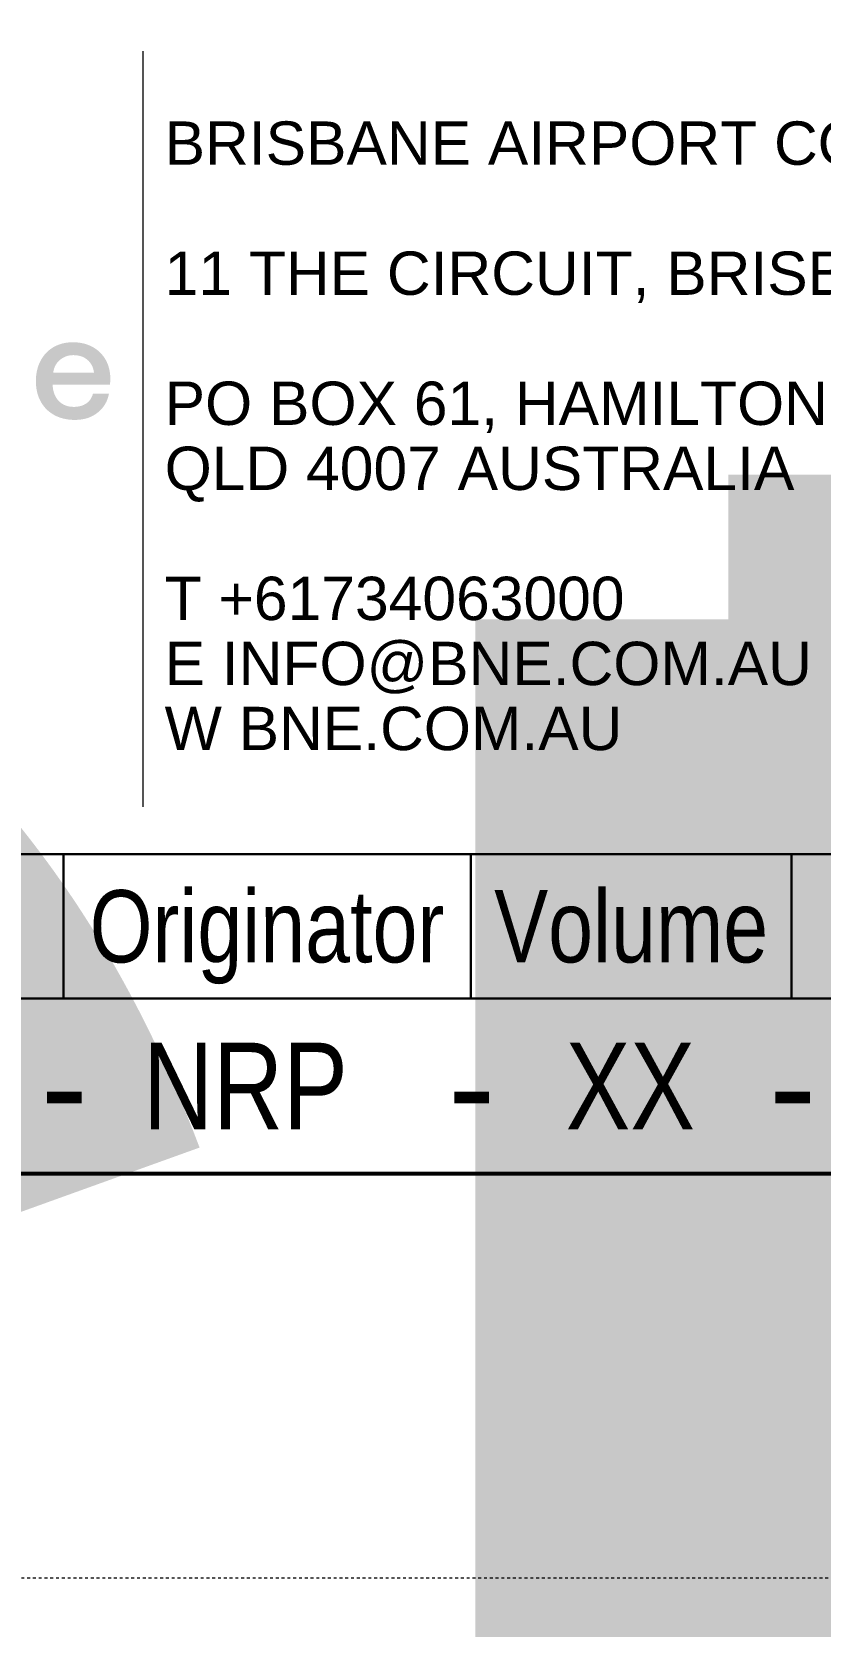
# Paper-space layout 'Layout1' of a CAD drawing. Header units: metres. Extents: x 0 to 2550, y -690 to 594.
# Drawn here: x 745.9 to 773.1, y -1.7 to 53.5 of the extents above; entities that cross this region are included whole.
import ezdxf
from ezdxf.enums import TextEntityAlignment as Align

# ---------------------------------------------------------------- set-up
doc = ezdxf.new("R2018")
doc.units = ezdxf.units.M
doc.linetypes.add('DGN Style 3', pattern=[0.017855, 0.012754, -0.005101])
doc.layers.add('A_TTL_TEXT TITILE BLOCK-RefEdit0-RefEdit0', color=7, linetype='Continuous')
doc.layers.add('XREF', color=7, linetype='Continuous')
doc.layers.add('G-TTLB-BORD', color=7, linetype='Continuous', lineweight=0)
doc.styles.get("Standard").update_dxf_attribs({"font": 'ARIALN.TTF'})
doc.styles.add('Style-Arial', font='arial.ttf')

# ---------------------------------------------------------------- blocks, each defined once
blk = doc.blocks.new('PROJECT TITLE BLOCK(BAC V2.1)')
at = {"layer": 'G-TTLB-BORD', "linetype": 'Continuous', "lineweight": 0, "true_color": 0x0c2340}
h = blk.add_hatch(color=158, dxfattribs=at)
edge = h.paths.add_edge_path()
edge.add_spline(control_points=[(746.163, 42.127), (746.055, 41.924), (746.001, 41.687), (746.001, 41.417), (746.001, 41.15), (746.057, 40.916), (746.168, 40.714), (746.279, 40.513), (746.436, 40.356), (746.64, 40.245), (746.843, 40.134), (747.082, 40.079), (747.355, 40.079), (747.67, 40.079), (747.932, 40.164), (748.142, 40.335), (748.353, 40.506), (748.482, 40.725), (748.529, 40.991)], knot_values=[0, 0, 0, 0, 0.166667, 0.166667, 0.166667, 0.333333, 0.333333, 0.333333, 0.5, 0.5, 0.5, 0.666667, 0.666667, 0.666667, 0.833333, 0.833333, 0.833333, 1, 1, 1, 1], degree=3, periodic=0)
edge.add_line((748.529, 40.991), (747.976, 40.991))
edge.add_spline(control_points=[(747.976, 40.991), (747.938, 40.844), (747.861, 40.731), (747.745, 40.65), (747.629, 40.57), (747.485, 40.53), (747.314, 40.53), (747.099, 40.53), (746.926, 40.596), (746.796, 40.73), (746.666, 40.863), (746.594, 41.044), (746.581, 41.273)], knot_values=[0, 0, 0, 0, 0.25, 0.25, 0.25, 0.5, 0.5, 0.5, 0.75, 0.75, 0.75, 1, 1, 1, 1], degree=3, periodic=0)
edge.add_line((746.581, 41.273), (746.581, 41.304))
edge.add_line((746.581, 41.304), (748.56, 41.304))
edge.add_spline(control_points=[(748.56, 41.304), (748.571, 41.376), (748.576, 41.446), (748.576, 41.514), (748.572, 41.767), (748.515, 41.988), (748.404, 42.176), (748.293, 42.364), (748.141, 42.509), (747.947, 42.612), (747.754, 42.714), (747.531, 42.766), (747.278, 42.766), (747.029, 42.766), (746.807, 42.71), (746.614, 42.599), (746.421, 42.488), (746.271, 42.331), (746.163, 42.127)], knot_values=[0, 0, 0, 0, 0.166667, 0.166667, 0.166667, 0.333333, 0.333333, 0.333333, 0.5, 0.5, 0.5, 0.666667, 0.666667, 0.666667, 0.833333, 0.833333, 0.833333, 1, 1, 1, 1], degree=3, periodic=0)
edge = h.paths.add_edge_path(flags=16)
edge.add_line((748.012, 41.709), (746.601, 41.709))
edge.add_spline(control_points=[(746.601, 41.709), (746.622, 41.894), (746.698, 42.042), (746.83, 42.153), (746.961, 42.264), (747.118, 42.32), (747.299, 42.32), (747.494, 42.32), (747.655, 42.266), (747.783, 42.158), (747.912, 42.05), (747.988, 41.901), (748.012, 41.709)], knot_values=[0, 0, 0, 0, 0.25, 0.25, 0.25, 0.5, 0.5, 0.5, 0.75, 0.75, 0.75, 1, 1, 1, 1], degree=3, periodic=0)
at = {"layer": 'G-TTLB-BORD', "color": 7, "linetype": 'Continuous', "lineweight": 13}
blk.add_line((749.694, 52.839), (749.694, 26.688), dxfattribs=at)
at = {"layer": 'G-TTLB-BORD', "color": 7, "linetype": 'Continuous', "lineweight": 30}
for p, q in [((721, 25.059), (821.104, 25.058)), ((746.95, 20.059), (746.95, 25.058)), ((761.039, 20.059), (761.039, 25.058)), ((772.137, 20.059), (772.137, 25.058)), ((730.537, 20.059), (821.104, 20.058))]:
    blk.add_line(p, q, dxfattribs=at)
at = {"layer": 'G-TTLB-BORD', "color": 7, "linetype": 'Continuous', "lineweight": 53}
blk.add_line((20, 14), (821, 14), dxfattribs=at)
at = {"layer": 'G-TTLB-BORD', "color": 1, "linetype": 'DGN Style 3', "lineweight": 0, "flags": 128}
blk.add_lwpolyline([(0, 594), (841, 594), (841, 0), (0, 0)], close=True, dxfattribs=at)
at = {"layer": 'G-TTLB-BORD', "color": 7, "linetype": 'Continuous', "lineweight": 13, "style": 'Style-Arial', "width": 0.799992}
for s, p in [('Originator', (753.994, 22.559)), ('Volume', (766.588, 22.559))]:
    blk.add_text(s, height=2.5, dxfattribs=at).set_placement(p, align=Align.MIDDLE_CENTER)
at = {"layer": 'G-TTLB-BORD', "color": 7, "linetype": 'Continuous', "lineweight": 0, "insert": (750.454, 39.519), "char_height": 1.5, "attachment_point": 4, "line_spacing_factor": 0.9, "style": 'Style-Arial'}
blk.add_mtext('BRISBANE AIRPORT CORPORATION PTY LTD\\P\\P11 THE CIRCUIT, BRISBANE AIRPORT QLD 4008\\P\\PPO BOX 61, HAMILTON CENTRAL\\PQLD 4007 AUSTRALIA\\P\\PT +61734063000\\PE INFO@BNE.COM.AU\\PW BNE.COM.AU', dxfattribs=at)
blk = doc.blocks.new('BLOCK INFO V2.1')
at = {"color": 7, "style": 'Style-Arial'}
blk.add_attdef('CONSTAMP', text='', height=7000, dxfattribs=at).set_placement((817238, 74222), align=Align.RIGHT)
for tag, p in [('ISSUED7', (89094, 51702)), ('REVHISNO7', (309973, 51702)), ('DATE7', (295780, 51702)), ('ISSUED6', (89094, 46681)), ('DATE6', (295780, 46681)), ('REVHISNO6', (309973, 46681)), ('ISSUED5', (89094, 41660)), ('DATE5', (295780, 41660)), ('REVHISNO5', (309973, 41660)), ('ISSUED4', (89094, 36639)), ('DATE4', (295780, 36554)), ('REVHISNO4', (309973, 36554)), ('ISSUED3', (89094, 31533)), ('DATE3', (295780, 31617)), ('REVHISNO3', (309973, 31617)), ('ISSUED2', (89094, 26596)), ('DATE2', (295780, 26596)), ('REVHISNO2', (309973, 26596)), ('ISSUED1', (89094, 21575)), ('DATE1', (295780, 21575)), ('REVHISNO1', (309973, 21575))]:
    blk.add_attdef(tag, text='', height=2500, dxfattribs=at).set_placement(p, align=Align.MIDDLE_CENTER)
for tag, p in [('REVDESC7', (95849, 50452)), ('REVDESC6', (95849, 45431)), ('REVDESC5', (95849, 40410)), ('REVDESC4', (95849, 35304)), ('REVDESC3', (95849, 30367)), ('REVDESC2', (95849, 25346)), ('REVDESC1', (95849, 20325))]:
    blk.add_attdef(tag, p, '', height=2500, dxfattribs=at)
for tag, p in [('DRNDATE', (516425, 43023)), ('CHKDATE', (559213, 43023)), ('DCDATE', (516425, 29633)), ('CCDATE', (559213, 29633)), ('AFIDATE', (516425, 16244)), ('CONDATE', (559213, 16244))]:
    blk.add_attdef(tag, text='', height=2500, dxfattribs=at).set_placement(p, align=Align.MIDDLE_LEFT)
at = {"lineweight": 30, "flags": 104}
for tag, p in [('TITLE1', (661033, 38181)), ('TITLE2', (661033, 33181)), ('TITLE3TB', (661033, 28181))]:
    blk.add_attdef(tag, text='', height=3500, dxfattribs=at).set_placement(p, align=Align.MIDDLE_CENTER)
at = {"style": 'Style-Arial'}
blk.add_attdef('REVHISNO', text='', height=2500, dxfattribs=at).set_placement((810034, 28130), align=Align.MIDDLE_CENTER)
at = {"style": 'Style-Arial', "width": 0.8}
for tag, p in [('PROJREF', (738384, 17029)), ('ORIGINATOR', (753249, 17029)), ('VOL', (766557, 17029)), ('LEVEL', (776465, 17029)), ('TYPE', (785398, 17029)), ('ROLE', (795821, 17029)), ('LAYOUTNO', (812406, 17029))]:
    blk.add_attdef(tag, text='', height=3000, dxfattribs=at).set_placement(p, align=Align.MIDDLE_CENTER)
at = {"layer": 'G-TTLB-BORD', "color": 7, "linetype": 'Continuous', "lineweight": 13, "style": 'Style-Arial'}
blk.add_text('-', height=3500, rotation=360, dxfattribs=at).set_placement((746984, 17033), align=Align.MIDDLE_CENTER)
at = {"layer": 'G-TTLB-BORD', "color": 7, "linetype": 'Continuous', "lineweight": 13, "style": 'Style-Arial', "oblique": 360}
for p in [(761073, 17033), (772171, 17033)]:
    blk.add_text('-', height=3500, rotation=360, dxfattribs=at).set_placement(p, align=Align.MIDDLE_CENTER)

psp = doc.layouts.get("Layout1")

# ---------------------------------------------------------------- block references
at = {"layer": 'A_TTL_TEXT TITILE BLOCK-RefEdit0-RefEdit0'}
ref = psp.add_blockref('BLOCK INFO V2.1', (0, 0), dxfattribs=dict(at, xscale=0.001, yscale=0.001, zscale=0.001))
lines = psp.add_mtext('CIVIL SPECIFICATION NOTES', dxfattribs={"layer": '0', "insert": (661.033, 38.181), "char_height": 100, "attachment_point": 1})
ref.add_attrib('TITLE1', '', (661.033, 38.181), dxfattribs={"flags": 104}).embed_mtext(lines)
ref.add_attrib('ORIGINATOR', 'NRP', dxfattribs={"layer": '0', "height": 3, "style": 'Style-Arial', "width": 0.8}).set_placement((753.249, 17.029), align=Align.MIDDLE_CENTER)
ref.add_attrib('VOL', 'XX', dxfattribs={"layer": '0', "height": 3, "style": 'Style-Arial', "width": 0.8}).set_placement((766.557, 17.029), align=Align.MIDDLE_CENTER)
lines = psp.add_mtext('SHEET 1 OF 3', dxfattribs={"layer": '0', "insert": (661.033, 33.181), "char_height": 100, "attachment_point": 1})
ref.add_attrib('TITLE2', '', (661.033, 33.181), dxfattribs={"flags": 104}).embed_mtext(lines)
at = {"layer": 'XREF'}
psp.add_blockref('PROJECT TITLE BLOCK(BAC V2.1)', (0, 0), dxfattribs=at)

doc.saveas('drawing.dxf')
